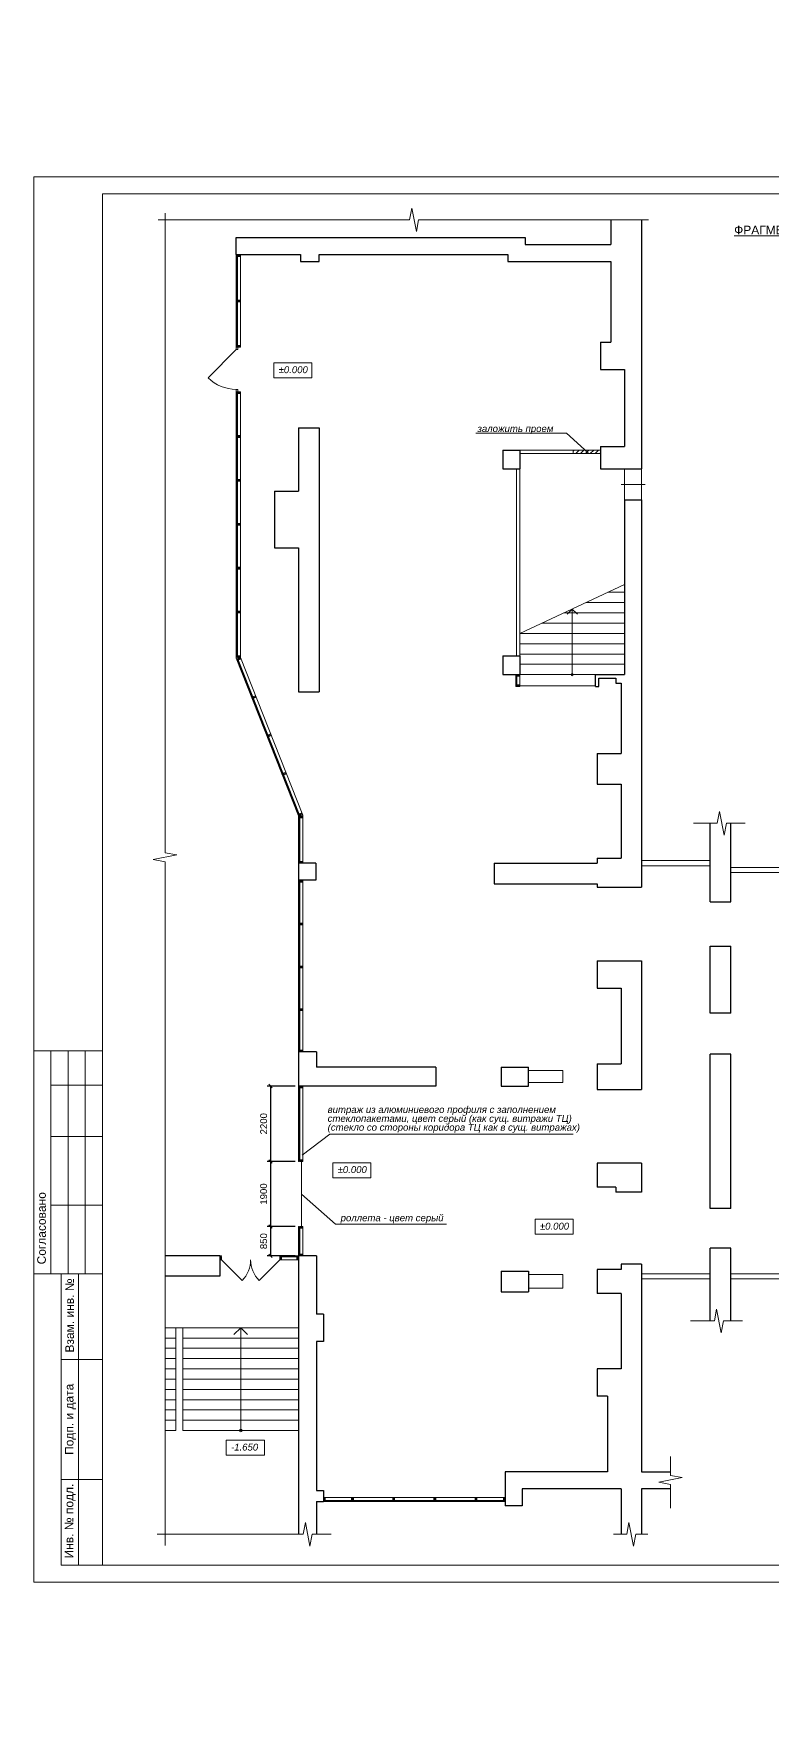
# Model space of a CAD drawing. Header units: metres. Extents: x -163 to 308, y -116 to 9.
# Drawn here: x 116.48 to 137.98, y -40.23 to 9.11 of the extents above; entities that cross this region are included whole.
import ezdxf
from ezdxf.enums import TextEntityAlignment as Align

# ---------------------------------------------------------------- set-up
doc = ezdxf.new("R2010")
doc.units = ezdxf.units.M
doc.header["$MEASUREMENT"] = 0
doc.linetypes.add('DGN Style 3', pattern=[20.175985, 14.411418, -5.764567])
doc.styles.get("Standard").update_dxf_attribs({"font": 'isocpeui.ttf', "width": 0.8})
doc.styles.add('Style-Arial', font='arial.ttf')
doc.styles.add('Style-Arial IF', font='ariali.ttf')
doc.dimstyles.get("Standard").update_dxf_attribs({"dimtxt": 0.18, "dimasz": 0.18, "dimexe": 0.18, "dimexo": 0.0625, "dimgap": 0.09, "dimtad": 0, "dimtih": 1, "dimtoh": 1, "dimdec": 4, "dimzin": 0, "dimdsep": 46, "dimtxsty": 'Standard', "dimcen": 0.09, "dimadec": 0, "dimazin": 0, "dimtfac": 1, "dimtdec": 4, "dimtofl": 0, "dimtmove": 0, "dimatfit": 3, "dimfxl": 1, "dimtolj": 1, "dimtzin": 0, "dimarcsym": 0})

# ---------------------------------------------------------------- blocks, each defined once
blk = doc.blocks.new('*U221')
at = {"color": 7, "linetype": 'Continuous', "lineweight": 13}
blk.add_line((0, 0.06), (0, -0.06), dxfattribs=at)
at = {"color": 7, "linetype": 'Continuous', "lineweight": 13, "flags": 128}
for points in [[(-0.025, 0.06), (0.025, 0.06), (0.025, -0.01), (-0.025, -0.01), (-0.025, 0.06)], [(-0.025, -0.05), (0.025, -0.05), (0.025, -0.06), (-0.025, -0.06), (-0.025, -0.05)]]:
    blk.add_lwpolyline(points, close=True, dxfattribs=at)
for points in [[(-0.015, -0.025), (-0.025, -0.025), (-0.025, -0.01), (0.025, -0.01), (0.025, -0.025), (0.015, -0.025)], [(0.015, -0.025), (0.015, -0.05), (-0.015, -0.05), (-0.015, -0.025)]]:
    blk.add_lwpolyline(points, dxfattribs=at)
blk = doc.blocks.new('*U183')
at = {"color": 5, "linetype": 'Continuous', "lineweight": 13}
blk.add_line((0, 0.06), (0, -0.06), dxfattribs=at)
at = {"color": 5, "linetype": 'Continuous', "lineweight": 13, "flags": 128}
for points in [[(-0.025, 0.06), (0.025, 0.06), (0.025, -0.01), (-0.025, -0.01), (-0.025, 0.06)], [(-0.025, -0.05), (0.025, -0.05), (0.025, -0.06), (-0.025, -0.06), (-0.025, -0.05)]]:
    blk.add_lwpolyline(points, close=True, dxfattribs=at)
for points in [[(-0.015, -0.025), (-0.025, -0.025), (-0.025, -0.01), (0.025, -0.01), (0.025, -0.025), (0.015, -0.025)], [(0.015, -0.025), (0.015, -0.05), (-0.015, -0.05), (-0.015, -0.025)]]:
    blk.add_lwpolyline(points, dxfattribs=at)
blk = doc.blocks.new('*U293')
at = {"color": 7, "linetype": 'Continuous', "lineweight": 0}
for p, q in [((0.013, 20.5), (0.013, 24.667)), ((10.013, -15), (16.513, -15)), ((10.013, -15.5), (16.513, -15.5)), ((10.013, -16), (16.513, -16)), ((10.013, -17.5), (16.513, -17.5)), ((10.013, -18), (16.513, -18)), ((10.013, -18.5), (16.513, -18.5)), ((10.013, -19), (16.513, -19)), ((10.013, -19.5), (16.513, -19.5)), ((0.013, -24.667), (0.013, -20.5))]:
    blk.add_line(p, q, dxfattribs=at)
at = {"color": 7, "linetype": 'Continuous', "lineweight": 13}
for p, q in [((-26.987, 20), (0.013, 20)), ((-26.987, 20), (-26.987, -20)), ((0.013, 20), (28.513, 20)), ((27.513, 20), (27.513, 19.3)), ((28.513, 20), (28.513, -20)), ((27.513, 19.3), (28.513, 19.3)), ((-28.987, -5), (-26.987, -5)), ((-28.987, -5), (-28.987, -11.5)), ((-28.487, -5), (-28.487, -11.5)), ((-27.987, -5), (-27.987, -11.5)), ((-27.487, -5), (-27.487, -11.5)), ((-28.487, -6), (-26.987, -6)), ((-28.487, -7.5), (-26.987, -7.5)), ((-28.487, -9.5), (-26.987, -9.5)), ((-28.987, -11.5), (-26.987, -11.5)), ((-28.187, -11.5), (-26.987, -11.5)), ((-27.687, -20), (-27.687, -11.5)), ((-28.187, -14), (-26.987, -14)), ((10.013, -14.5), (28.513, -14.5)), ((10.013, -14.5), (10.013, -20)), ((11.013, -14.5), (11.013, -17)), ((12.013, -14.5), (12.013, -20)), ((13.013, -14.5), (13.013, -17)), ((14.013, -14.5), (14.013, -20)), ((15.513, -14.5), (15.513, -20)), ((16.513, -14.5), (16.513, -20)), ((16.513, -15.5), (28.513, -15.5)), ((10.013, -16.5), (16.513, -16.5)), ((10.013, -17), (16.513, -17)), ((16.513, -17), (28.513, -17)), ((-28.187, -17.5), (-26.987, -17.5)), ((23.513, -17.5), (28.513, -17.5)), ((16.513, -18.5), (28.513, -18.5)), ((-27.426, -20), (0.013, -20)), ((0.013, -20), (28.513, -20))]:
    blk.add_line(p, q, dxfattribs=at)
at = {"color": 7, "linetype": 'Continuous', "lineweight": 0, "flags": 128}
blk.add_lwpolyline([(29.013, 20.5), (-28.987, 20.5), (-28.987, -20.5), (29.013, -20.5), (29.013, 20.5)], close=True, dxfattribs=at)
at = {"color": 7, "linetype": 'Continuous', "lineweight": 13, "flags": 128}
for points in [[(-26.987, -20), (-28.187, -20), (-28.187, -11.5)], [(23.513, -17), (23.513, -20)], [(25.013, -17), (25.013, -18.5)], [(26.513, -17), (26.513, -18.5)]]:
    blk.add_lwpolyline(points, dxfattribs=at)
at = {"color": 7, "linetype": 'Continuous', "lineweight": 0, "style": 'Style-Arial'}
for s, p in [('Согласовано', (-28.763, -10.173)), ('Взам. инв. №', (-27.945, -12.716)), ('Подп. и дата', (-27.957, -15.745)), ('Инв. № подл.', (-27.962, -18.713))]:
    blk.add_text(s, height=0.25002, rotation=90, dxfattribs=at).set_placement(p, align=Align.MIDDLE_CENTER)
for s, p in [('Изм.', (10.52, -16.735)), ('Кол.уч', (11.497, -16.735)), ('Лист', (12.536, -16.735)), ('№ док', (13.494, -16.735)), ('Подпись', (14.768, -16.735)), ('Дата', (16.024, -16.735)), ('Разработ.', (10.982, -17.231)), ('Стадия', (24.231, -17.225)), ('Лист', (25.776, -17.225)), ('Листов', (27.509, -17.225)), ('Провер.', (10.827, -17.729)), ('Гл. спец.', (10.893, -18.216)), ('ГАП', (10.514, -18.757)), ('Н. контр.', (10.888, -19.235)), ('ООО "НеваПроект"', (25.936, -19.211)), ('Утв.', (10.532, -19.702)), ('Формат А1', (26.169, -20.254))]:
    blk.add_text(s, height=0.25, dxfattribs=at).set_placement(p, align=Align.MIDDLE_CENTER)
blk = doc.blocks.new('_Oblique')
at = {"color": 0, "linetype": 'ByBlock', "lineweight": -2}
blk.add_line((0.5, 0.5), (-0.5, -0.5), dxfattribs=at)
blk = doc.blocks.new('*D312')
at = {"color": 0, "linetype": 'Continuous', "lineweight": -2, "transparency": 16777216}
for p, q in [((124.102, -21.584), (123.284, -21.584)), ((123.384, -21.584), (123.384, -23.784)), ((124.102, -23.784), (123.284, -23.784))]:
    blk.add_line(p, q, dxfattribs=at)
at = {"layer": 'Defpoints', "color": 0, "linetype": 'Continuous', "lineweight": 30, "transparency": 16777216}
for p in [(124.202, -21.584), (123.384, -23.784), (124.202, -23.784)]:
    blk.add_point(p, dxfattribs=at)
at = {"color": 0, "linetype": 'Continuous', "lineweight": -2, "transparency": 16777216, "xscale": 0.1, "yscale": 0.1, "zscale": 0.1}
for p, rotation in [((123.384, -21.584), 90), ((123.384, -23.784), 270)]:
    blk.add_blockref('_Oblique', p, dxfattribs=dict(at, rotation=rotation))
at = {"color": 0, "linetype": 'Continuous', "lineweight": 0, "transparency": 16777216, "insert": (123.182, -22.684), "char_height": 0.2, "attachment_point": 5, "rotation": 90, "style": 'Style-Arial'}
blk.add_mtext('\\A1;2200', dxfattribs=at)
blk = doc.blocks.new('*D311')
at = {"color": 0, "linetype": 'Continuous', "lineweight": -2, "transparency": 16777216}
for p, q in [((124.102, -23.784), (123.284, -23.784)), ((123.384, -23.784), (123.384, -25.684)), ((124.102, -25.684), (123.284, -25.684))]:
    blk.add_line(p, q, dxfattribs=at)
at = {"layer": 'Defpoints', "color": 0, "linetype": 'Continuous', "lineweight": 30, "transparency": 16777216}
for p in [(124.202, -23.784), (123.384, -25.684), (124.202, -25.684)]:
    blk.add_point(p, dxfattribs=at)
at = {"color": 0, "linetype": 'Continuous', "lineweight": -2, "transparency": 16777216, "xscale": 0.1, "yscale": 0.1, "zscale": 0.1}
for p, rotation in [((123.384, -23.784), 90), ((123.384, -25.684), 270)]:
    blk.add_blockref('_Oblique', p, dxfattribs=dict(at, rotation=rotation))
at = {"color": 0, "linetype": 'Continuous', "lineweight": 0, "transparency": 16777216, "insert": (123.182, -24.734), "char_height": 0.2, "attachment_point": 5, "rotation": 90, "style": 'Style-Arial'}
blk.add_mtext('\\A1;1900', dxfattribs=at)
blk = doc.blocks.new('*D313')
at = {"color": 0, "linetype": 'Continuous', "lineweight": -2, "transparency": 16777216}
for p, q in [((124.102, -25.684), (123.284, -25.684)), ((123.384, -25.684), (123.384, -26.534)), ((124.102, -26.534), (123.284, -26.534))]:
    blk.add_line(p, q, dxfattribs=at)
at = {"layer": 'Defpoints', "color": 0, "linetype": 'Continuous', "lineweight": 30, "transparency": 16777216}
for p in [(124.202, -25.684), (123.384, -26.534), (124.202, -26.534)]:
    blk.add_point(p, dxfattribs=at)
at = {"color": 0, "linetype": 'Continuous', "lineweight": -2, "transparency": 16777216, "xscale": 0.1, "yscale": 0.1, "zscale": 0.1}
for p, rotation in [((123.384, -25.684), 90), ((123.384, -26.534), 270)]:
    blk.add_blockref('_Oblique', p, dxfattribs=dict(at, rotation=rotation))
at = {"color": 0, "linetype": 'Continuous', "lineweight": 0, "transparency": 16777216, "insert": (123.182, -26.109), "char_height": 0.2, "attachment_point": 5, "rotation": 90, "style": 'Style-Arial'}
blk.add_mtext('\\A1;850', dxfattribs=at)

msp = doc.modelspace()

# ---------------------------------------------------------------- hatches: boundary and pattern name
at = {"linetype": 'Continuous', "lineweight": 0}
h = msp.add_hatch(dxfattribs=at)
h.set_pattern_fill('HATCH', color=5, style=0, pattern_type=2)
h.set_pattern_definition([(45, (132.59085, -3.1054), (-0.07071, 0.07071), [])])
h.paths.add_polyline_path([(133.00239215, -3.03355541), (132.20239215, -3.03355541), (132.20239215, -3.13355541), (133.00239215, -3.13355541)])

# ---------------------------------------------------------------- linework, layer by layer
at = {"lineweight": 30}
for p, q in [((133.30239215, 3.68257562), (133.30239215, 2.96644459)), ((134.20239215, 3.68257562), (134.20239215, -3.58355541)), ((122.38239215, 2.66644459), (122.38239215, 3.16644459)), ((122.38239215, 3.16644459), (130.80239215, 3.16644459)), ((130.80239215, 3.16644459), (130.80239215, 2.96644459)), ((130.80239215, 2.96644459), (133.30239215, 2.96644459)), ((122.38239215, 2.66644459), (124.25239215, 2.66644459)), ((124.25239215, 2.66644459), (124.25239215, 2.46644459)), ((124.80239215, 2.46644459), (124.80239215, 2.66644459)), ((124.80239215, 2.66644459), (130.30239215, 2.66644459)), ((130.30239215, 2.66644459), (130.30239215, 2.46644459)), ((124.25239215, 2.46644459), (124.80239215, 2.46644459)), ((130.30239215, 2.46644459), (133.30239215, 2.46644459)), ((133.30239215, 2.46644459), (133.30239215, 0.11644459)), ((133.00239215, 0.11644459), (133.30239215, 0.11644459)), ((133.00239215, 0.11644459), (133.00239215, -0.68355541)), ((133.00239215, -0.68355541), (133.70239215, -0.68355541)), ((133.70239215, -0.68355541), (133.70239215, -2.93355541)), ((124.20239215, -2.38355541), (124.80239215, -2.38355541)), ((124.20239215, -2.38355541), (124.20239215, -4.23355541)), ((124.80239215, -2.38355541), (124.80239215, -10.08355541)), ((133.00239215, -2.93355541), (133.70239215, -2.93355541)), ((133.00239215, -2.93355541), (133.00239215, -3.58355541)), ((130.15239215, -3.03355541), (130.65239215, -3.03355541)), ((130.15239215, -3.03355541), (130.15239215, -3.58355541)), ((130.65239215, -3.03355541), (130.65239215, -3.58355541)), ((130.15239215, -3.58355541), (130.65239215, -3.58355541)), ((133.00239215, -3.58355541), (134.20239215, -3.58355541)), ((123.50239215, -4.23355541), (124.20239215, -4.23355541)), ((123.50239215, -4.23355541), (123.50239215, -5.88355541)), ((133.70239215, -4.48355541), (133.70239215, -9.58355541)), ((133.70239215, -4.48355541), (134.20239215, -4.48355541)), ((134.20239215, -4.48355541), (134.20239215, -15.78355541)), ((123.50239215, -5.88355541), (124.20239215, -5.88355541)), ((124.20239215, -5.88355541), (124.20239215, -10.08355541)), ((130.15239215, -9.03355541), (130.65239215, -9.03355541)), ((130.15239215, -9.03355541), (130.15239215, -9.58355541)), ((130.65239215, -9.03355541), (130.65239215, -9.58355541)), ((130.15239215, -9.58355541), (130.65239215, -9.58355541)), ((132.85239215, -9.58355541), (133.70239215, -9.58355541)), ((133.45239215, -9.68355541), (133.45239215, -9.83355541)), ((133.60239215, -9.83355541), (133.60239215, -11.88355541)), ((124.20239215, -10.08355541), (124.80239215, -10.08355541)), ((132.90239215, -11.88355541), (133.60239215, -11.88355541)), ((132.90239215, -11.88355541), (132.90239215, -12.78355541)), ((132.90239215, -12.78355541), (133.60239215, -12.78355541)), ((133.60239215, -12.78355541), (133.60239215, -14.93355541)), ((136.20239215, -16.20855541), (136.20239215, -13.92047393)), ((136.80239215, -16.20855541), (136.80239215, -13.92047393)), ((124.20239215, -15.08355541), (124.20239215, -15.58355541)), ((124.70239215, -15.08355541), (124.20239215, -15.08355541)), ((124.70239215, -15.08355541), (124.70239215, -15.58355541)), ((129.90239215, -15.08355541), (132.90239215, -15.08355541)), ((129.90239215, -15.08355541), (129.90239215, -15.68355541)), ((132.90239215, -14.93355541), (133.60239215, -14.93355541)), ((132.90239215, -14.93355541), (132.90239215, -15.08355541)), ((124.70239215, -15.58355541), (124.20239215, -15.58355541)), ((129.90239215, -15.68355541), (132.90239215, -15.68355541)), ((132.90239215, -15.68355541), (132.90239215, -15.78355541)), ((132.90239215, -15.78355541), (134.20239215, -15.78355541)), ((136.20239215, -19.45855541), (136.20239215, -17.50855541)), ((136.80239215, -19.45855541), (136.80239215, -17.50855541)), ((132.90239215, -17.93355541), (134.20239215, -17.93355541)), ((132.90239215, -17.93355541), (132.90239215, -18.73355541)), ((134.20239215, -17.93355541), (134.20239215, -21.68355541)), ((132.90239215, -18.73355541), (133.60239215, -18.73355541)), ((133.60239215, -18.73355541), (133.60239215, -20.93355541)), ((136.80239215, -19.45855541), (136.20239215, -19.45855541)), ((124.72239215, -20.58355541), (124.20239215, -20.58355541)), ((124.20239215, -20.58355541), (124.20239215, -21.58355541)), ((124.72239215, -20.58355541), (124.72239215, -21.03355541)), ((136.80239215, -20.65855541), (136.20239215, -20.65855541)), ((136.20239215, -25.15855541), (136.20239215, -20.65855541)), ((136.80239215, -25.15855541), (136.80239215, -20.65855541)), ((128.20239215, -21.03355541), (124.72239215, -21.03355541)), ((128.20239215, -21.03355541), (128.20239215, -21.58355541)), ((130.10239215, -21.03355541), (130.90239215, -21.03355541)), ((130.10239215, -21.03355541), (130.10239215, -21.58355541)), ((132.90239215, -20.93355541), (133.60239215, -20.93355541)), ((132.90239215, -20.93355541), (132.90239215, -21.58355541)), ((128.20239215, -21.58355541), (124.20239215, -21.58355541)), ((130.10239215, -21.58355541), (130.90239215, -21.58355541)), ((132.90239215, -21.58355541), (132.90239215, -21.68355541)), ((132.90239215, -21.68355541), (134.20239215, -21.68355541)), ((132.90239215, -23.83355541), (132.90239215, -24.53355541)), ((134.20239215, -23.83355541), (132.90239215, -23.83355541)), ((134.20239215, -23.83355541), (134.20239215, -24.68355541)), ((133.45239215, -24.53355541), (132.90239215, -24.53355541)), ((133.45239215, -24.53355541), (133.45239215, -24.68355541)), ((133.60239215, -24.68355541), (133.45239215, -24.68355541)), ((136.80239215, -25.15855541), (136.20239215, -25.15855541)), ((124.72239215, -26.53355541), (124.20239215, -26.53355541)), ((124.20239215, -26.53355541), (124.20239215, -34.66018)), ((124.72239215, -26.53355541), (124.72239215, -28.23355541)), ((136.20239215, -28.43572534), (136.20239215, -26.30855541)), ((136.80239215, -26.30855541), (136.20239215, -26.30855541)), ((136.80239215, -28.43572534), (136.80239215, -26.30855541)), ((130.10239215, -26.98355541), (130.10239215, -27.58355541)), ((130.10239215, -26.98355541), (130.90239215, -26.98355541)), ((130.90239215, -26.98355541), (130.90239215, -27.58355541)), ((133.60239215, -26.93355541), (132.90239215, -26.93355541)), ((132.90239215, -26.93355541), (132.90239215, -27.63355541)), ((133.60239215, -26.78355541), (133.60239215, -26.93355541)), ((134.20239215, -26.78355541), (134.20239215, -32.83355541)), ((130.10239215, -27.58355541), (130.90239215, -27.58355541)), ((133.60239215, -27.63355541), (132.90239215, -27.63355541)), ((133.60239215, -27.63355541), (133.60239215, -29.83355541)), ((124.92239215, -28.23355541), (124.72239215, -28.23355541)), ((124.92239215, -28.23355541), (124.92239215, -29.03355541)), ((124.92239215, -29.03355541), (124.72239215, -29.03355541)), ((124.72239215, -29.03355541), (124.72239215, -33.38355541)), ((133.60239215, -29.83355541), (132.90239215, -29.83355541)), ((133.20239215, -30.63355541), (132.90239215, -30.63355541)), ((133.20239215, -30.63355541), (133.20239215, -32.83355541)), ((133.20239215, -32.83355541), (130.22239215, -32.83355541)), ((130.22239215, -32.83355541), (130.22239215, -33.83355541)), ((134.20239215, -32.83355541), (135.04158097, -32.83355541)), ((130.72239215, -33.33355541), (130.72239215, -33.83355541)), ((133.60239215, -33.33355541), (130.72239215, -33.33355541)), ((135.04158097, -33.33355541), (134.20239215, -33.33355541)), ((124.72239215, -33.70355541), (124.72239215, -34.66018)), ((124.72239215, -33.70355541), (124.92239215, -33.70355541)), ((130.72239215, -33.83355541), (130.22239215, -33.83355541))]:
    msp.add_line(p, q, dxfattribs=at)
at = {"lineweight": 0}
for p, q in [((122.38239215, 2.66644459), (122.38239215, -0.03355541)), ((122.50239215, 2.66644459), (122.50239215, -0.03355541)), ((122.38239215, -1.33355541), (122.38239215, -9.1064318)), ((122.50239215, -1.33355541), (122.50239215, -9.08355541)), ((133.60239215, -4.03355541), (134.30239215, -4.03355541)), ((130.65239215, -8.38355541), (133.70239215, -6.95659238)), ((133.2172799, -7.18355541), (133.70239215, -7.18355541)), ((131.93483602, -7.78355541), (133.70239215, -7.78355541)), ((132.02709553, -7.82037051), (132.17739215, -7.67007389)), ((132.17739215, -9.58355541), (132.17739215, -7.67007389)), ((132.32768877, -7.82037051), (132.17739215, -7.67007389)), ((132.57605796, -7.48355541), (133.70239215, -7.48355541)), ((130.65239215, -8.38355541), (133.70239215, -8.38355541)), ((131.29361409, -8.08355541), (133.70239215, -8.08355541)), ((130.65239215, -8.68355541), (133.70239215, -8.68355541)), ((122.38239215, -9.1064318), (124.20239215, -13.7064318)), ((122.50239215, -9.08355541), (124.32239215, -13.68355541)), ((130.65239215, -8.98355541), (133.70239215, -8.98355541)), ((130.65239215, -9.28355541), (133.70239215, -9.28355541)), ((130.65239215, -9.58355541), (133.70239215, -9.58355541)), ((124.20239215, -15.08355541), (124.20239215, -13.7064318)), ((124.32239215, -15.08355541), (124.32239215, -13.68355541)), ((124.20239215, -15.58355541), (124.20239215, -20.58355541)), ((124.32239215, -15.58355541), (124.32239215, -20.58355541)), ((122.31572069, -28.83185213), (122.51401742, -28.63355541)), ((122.51401742, -31.63355541), (122.51401742, -28.63355541)), ((122.71231414, -28.83185213), (122.51401742, -28.63355541))]:
    msp.add_line(p, q, dxfattribs=at)
at = {"color": 5, "linetype": 'Continuous', "lineweight": 13}
msp.add_line((122.38239215, -0.10355541), (121.56214828, -0.92379928), dxfattribs=at)
at = {"lineweight": 13}
for p, q in [((130.65239215, -3.03355541), (132.20239215, -3.03355541)), ((130.65239215, -3.13355541), (132.20239215, -3.13355541)), ((132.20239215, -3.03355541), (132.20239215, -3.13355541)), ((130.55239215, -3.58355541), (130.55239215, -9.03355541)), ((130.65239215, -3.58355541), (130.65239215, -9.03355541)), ((136.20239215, -15.00855541), (134.20239215, -15.00855541)), ((136.20239215, -15.15855541), (134.20239215, -15.15855541)), ((139.35239215, -15.20855541), (136.80239215, -15.20855541)), ((139.35239215, -15.35855541), (136.80239215, -15.35855541)), ((136.20239215, -27.05855541), (134.20239215, -27.05855541)), ((139.10239215, -27.05855541), (136.80239215, -27.05855541)), ((136.20239215, -27.20855541), (134.20239215, -27.20855541)), ((139.10239215, -27.20855541), (136.80239215, -27.20855541))]:
    msp.add_line(p, q, dxfattribs=at)
at = {"color": 7, "linetype": 'Continuous', "lineweight": 0}
msp.add_line((132.20239215, -3.03355541), (133.00239215, -3.03355541), dxfattribs=at)
at = {"color": 7, "linetype": 'DGN Style 3', "lineweight": 13}
msp.add_line((130.65239215, -9.90855541), (132.85239215, -9.90855541), dxfattribs=at)
at = {"color": 7, "linetype": 'Continuous', "lineweight": 30}
for p, q in [((136.20239215, -16.20855541), (136.80239215, -16.20855541)), ((136.20239215, -17.50855541), (136.80239215, -17.50855541)), ((130.90239215, -21.58355541), (130.90239215, -21.03355541)), ((134.20239215, -24.68355541), (133.60239215, -24.68355541)), ((134.20239215, -26.78355541), (133.60239215, -26.78355541))]:
    msp.add_line(p, q, dxfattribs=at)
at = {"color": 5, "linetype": 'Continuous', "lineweight": 0}
for p, q in [((124.20239215, -21.58355541), (124.20239215, -23.73355541)), ((124.32239215, -21.58355541), (124.32239215, -23.73355541)), ((124.3050921, -23.60225715), (125.11036493, -22.98464334)), ((125.11036493, -22.98464334), (132.20585803, -22.98464334)), ((124.28739215, -24.73355541), (125.28009687, -25.6121461)), ((125.28009687, -25.6121461), (128.5116463, -25.6121461)), ((124.20239215, -25.73355541), (124.20239215, -26.53355541)), ((124.32239215, -25.73355541), (124.32239215, -26.53355541))]:
    msp.add_line(p, q, dxfattribs=at)
at = {"color": 5, "linetype": 'DGN Style 3', "lineweight": 13}
msp.add_line((124.28739215, -23.78355541), (124.28739215, -25.68355541), dxfattribs=at)
at = {"linetype": 'Continuous', "lineweight": 30}
for p, q in [((121.90239215, -26.53355541), (120.30656618, -26.53355541)), ((121.90239215, -26.53355541), (121.90239215, -27.13355541)), ((121.90239215, -27.13355541), (120.30656618, -27.13355541)), ((133.60239215, -33.33355541), (133.60239215, -34.66018)), ((134.20239215, -33.33355541), (134.20239215, -34.66018))]:
    msp.add_line(p, q, dxfattribs=at)
at = {"linetype": 'Continuous', "lineweight": 13}
for p, q in [((121.95239215, -26.65355541), (122.55343291, -27.25459617)), ((123.65239215, -26.65355541), (123.05135139, -27.25459617)), ((124.20239215, -28.63355541), (120.30656618, -28.63355541)), ((120.62564269, -28.63355541), (120.62564269, -31.63355541)), ((120.82564269, -28.63355541), (120.82564269, -31.63355541)), ((120.62564269, -31.63355541), (120.30656618, -31.63355541)), ((124.20239215, -31.63355541), (120.82564269, -31.63355541))]:
    msp.add_line(p, q, dxfattribs=at)
at = {"linetype": 'Continuous', "lineweight": 0}
for p, q in [((120.62564269, -28.93355541), (120.30656618, -28.93355541)), ((124.20239215, -28.93355541), (120.82564269, -28.93355541)), ((120.62564269, -29.23355541), (120.30656618, -29.23355541)), ((120.62564269, -29.53355541), (120.30656618, -29.53355541)), ((124.20239215, -29.23355541), (120.82564269, -29.23355541)), ((124.20239215, -29.53355541), (120.82564269, -29.53355541)), ((120.62564269, -29.83355541), (120.30656618, -29.83355541)), ((124.20239215, -29.83355541), (120.82564269, -29.83355541)), ((120.62564269, -30.13355541), (120.30656618, -30.13355541)), ((120.62564269, -30.43355541), (120.30656618, -30.43355541)), ((124.20239215, -30.13355541), (120.82564269, -30.13355541)), ((124.20239215, -30.43355541), (120.82564269, -30.43355541)), ((120.62564269, -30.73355541), (120.30656618, -30.73355541)), ((120.62564269, -31.03355541), (120.30656618, -31.03355541)), ((124.20239215, -30.73355541), (120.82564269, -30.73355541)), ((124.20239215, -31.03355541), (120.82564269, -31.03355541)), ((120.62564269, -31.33355541), (120.30656618, -31.33355541)), ((124.20239215, -31.33355541), (120.82564269, -31.33355541))]:
    msp.add_line(p, q, dxfattribs=at)
at = {"lineweight": 0, "flags": 128}
for points in [[(120.10744732, 3.68257562), (127.43431658, 3.68257562), (127.50065983, 4.02481277), (127.63334635, 3.34033846), (127.6996896, 3.68257562), (134.39816287, 3.68257562)], [(120.30656618, -34.98931132), (120.30656618, -15.04340358), (119.96432902, -14.97706032), (120.64880333, -14.84437381), (120.30656618, -14.77803055), (120.30656618, 3.87417871)], [(135.71146776, -13.92047393), (136.40758317, -13.92047393), (136.47392642, -13.57823677), (136.60661294, -14.26271108), (136.67295619, -13.92047393), (137.22513063, -13.92047393)], [(135.62630464, -28.43572534), (136.32242005, -28.43572534), (136.38876331, -28.09348819), (136.52144982, -28.7779625), (136.58779308, -28.43572534), (137.13996751, -28.43572534)], [(135.04158097, -33.90137387), (135.04158097, -33.20525846), (134.69934381, -33.13891521), (135.38381812, -33.00622869), (135.04158097, -32.93988544), (135.04158097, -32.387711)], [(120.07569895, -34.66018), (124.3338429, -34.66018), (124.40018616, -34.31794285), (124.53287267, -35.00241716), (124.59921593, -34.66018), (125.15139037, -34.66018)], [(133.38332322, -34.66018), (133.76654553, -34.66018), (133.83288878, -34.31794285), (133.9655753, -35.00241716), (134.03191855, -34.66018), (134.3851064, -34.66018)]]:
    msp.add_lwpolyline(points, dxfattribs=at)
for points in [[(122.39239215, 2.62644459), (122.41739215, 2.62644459), (122.41739215, 0.00644459), (122.39239215, 0.00644459), (122.39239215, 2.62644459)], [(122.39239215, -1.37355541), (122.41739215, -1.37355541), (122.41739215, -9.04355541), (122.39239215, -9.04355541), (122.39239215, -1.37355541)], [(133.70239215, -4.48355541), (134.20239215, -4.48355541), (134.20239215, -3.58355541), (133.70239215, -3.58355541), (133.70239215, -4.48355541)], [(122.4148232, -9.16121929), (122.4380698, -9.15202172), (124.22022129, -13.65636064), (124.19697468, -13.66555821), (122.4148232, -9.16121929)], [(130.53239215, -9.58355541), (130.65239215, -9.58355541), (130.65239215, -9.93355541), (130.53239215, -9.93355541), (130.53239215, -9.58355541)], [(130.54239215, -9.62355541), (130.56739215, -9.62355541), (130.56739215, -9.89355541), (130.54239215, -9.89355541), (130.54239215, -9.62355541)], [(124.21239215, -13.7464318), (124.23739215, -13.7464318), (124.23739215, -15.04355541), (124.21239215, -15.04355541), (124.21239215, -13.7464318)], [(124.21239215, -15.62355541), (124.23739215, -15.62355541), (124.23739215, -20.54355541), (124.21239215, -20.54355541), (124.21239215, -15.62355541)], [(130.22239215, -33.58355541), (124.92239215, -33.58355541), (124.92239215, -33.70355541), (130.22239215, -33.70355541), (130.22239215, -33.58355541)], [(124.96239215, -33.66855541), (124.96239215, -33.69355541), (130.18239215, -33.69355541), (130.18239215, -33.66855541), (124.96239215, -33.66855541)]]:
    msp.add_lwpolyline(points, close=True, dxfattribs=at)
at = {"color": 5, "linetype": 'Continuous', "lineweight": 13, "flags": 128}
for points in [[(122.38239215, -0.03355541), (122.43239215, -0.03355541), (122.43239215, -0.10355541), (122.38239215, -0.10355541), (122.38239215, -0.03355541)], [(122.38239215, -1.26355541), (122.43239215, -1.26355541), (122.43239215, -1.33355541), (122.38239215, -1.33355541), (122.38239215, -1.26355541)], [(132.20239215, -3.03355541), (132.20239215, -3.13355541), (133.00239215, -3.13355541), (133.00239215, -3.03355541), (132.20239215, -3.03355541)]]:
    msp.add_lwpolyline(points, close=True, dxfattribs=at)
at = {"color": 7, "linetype": 'Continuous', "lineweight": 0, "flags": 128}
for points in [[(123.47612919, -0.4901667), (124.58938207, -0.4901667), (124.58938207, -0.92768766), (123.47612919, -0.92768766), (123.47612919, -0.4901667)], [(125.19648479, -23.82005421), (126.30973767, -23.82005421), (126.30973767, -24.25757517), (125.19648479, -24.25757517), (125.19648479, -23.82005421)], [(131.094024, -25.47084426), (132.20727688, -25.47084426), (132.20727688, -25.90836522), (131.094024, -25.90836522), (131.094024, -25.47084426)], [(130.90239215, -26.98355541), (130.90239215, -26.98355541), (130.90239215, -27.58355541), (130.90239215, -27.58355541), (130.90239215, -26.98355541)], [(122.08888589, -31.91585658), (123.20213877, -31.91585658), (123.20213877, -32.35337754), (122.08888589, -32.35337754), (122.08888589, -31.91585658)]]:
    msp.add_lwpolyline(points, close=True, dxfattribs=at)
at = {"color": 5, "linetype": 'Continuous', "lineweight": 0, "flags": 128}
msp.add_lwpolyline([(129.36440836, -2.53847525), (132.01179884, -2.53847525), (132.64526022, -3.11870324)], dxfattribs=at)
for points in [[(133.00239215, -3.03355541), (132.20239215, -3.03355541), (132.20239215, -3.13355541), (133.00239215, -3.13355541), (133.00239215, -3.03355541)], [(124.21239215, -21.62355541), (124.23739215, -21.62355541), (124.23739215, -23.74355541), (124.21239215, -23.74355541), (124.21239215, -21.62355541)], [(124.21239215, -25.72355541), (124.23739215, -25.72355541), (124.23739215, -26.49355541), (124.21239215, -26.49355541), (124.21239215, -25.72355541)]]:
    msp.add_lwpolyline(points, close=True, dxfattribs=at)
at = {"lineweight": 30, "flags": 128}
for points in [[(132.85239215, -9.93355541), (132.85239215, -9.58355541)], [(132.95239215, -9.68355541), (133.45239215, -9.68355541)], [(132.95239215, -9.93355541), (132.95239215, -9.68355541)], [(133.45239215, -9.83355541), (133.60239215, -9.83355541)], [(132.85239215, -9.93355541), (132.95239215, -9.93355541)], [(132.90239215, -29.83355541), (132.90239215, -30.63355541)], [(124.72239215, -33.38355541), (124.92239215, -33.38355541), (124.92239215, -33.70355541)]]:
    msp.add_lwpolyline(points, dxfattribs=at)
at = {"color": 7, "linetype": 'DGN Style 3', "lineweight": 13, "flags": 128}
for points in [[(130.90239215, -21.13355541), (130.90239215, -21.48355541), (131.90239215, -21.48355541), (131.90239215, -21.13355541), (130.90239215, -21.13355541)], [(130.90239215, -27.08355541), (130.90239215, -27.48355541), (131.90239215, -27.48355541), (131.90239215, -27.08355541), (130.90239215, -27.08355541)]]:
    msp.add_lwpolyline(points, close=True, dxfattribs=at)
at = {"linetype": 'Continuous', "lineweight": 0, "flags": 128}
for points in [[(123.65239215, -26.53355541), (124.20239215, -26.53355541), (124.20239215, -26.65355541), (123.65239215, -26.65355541), (123.65239215, -26.53355541)], [(123.69239215, -26.54355541), (124.16239215, -26.54355541), (124.16239215, -26.56855541), (123.69239215, -26.56855541), (123.69239215, -26.54355541)]]:
    msp.add_lwpolyline(points, close=True, dxfattribs=at)
at = {"lineweight": 0}
for centre, radius in [((132.17739215, -9.58355541), 0.0331044), ((122.51401742, -31.63355541), 0.0404966)]:
    msp.add_circle(centre, radius, dxfattribs=at)
at = {"color": 5, "linetype": 'Continuous', "lineweight": 0}
msp.add_arc((122.38239215, -0.10355541), 1.16, 225, 270, dxfattribs=at)
at = {"linetype": 'Continuous', "lineweight": 0}
for centre, start, end in [((121.95239215, -26.65355541), 315, 0), ((123.65239215, -26.65355541), 180, 225)]:
    msp.add_arc(centre, 0.85, start, end, dxfattribs=at)

# ---------------------------------------------------------------- block references
at = {"color": 7, "linetype": 'Continuous', "lineweight": 13}
msp.add_blockref('*U293', (145.46856724, -15.55985294), dxfattribs=at)
for p, rotation in [((122.4424281, 2.64147449), 270), ((122.4424281, 1.31647449), 270), ((122.4424281, -0.00852551), 270), ((122.4424281, -1.35852551), 270), ((122.4424281, -2.63852551), 270), ((122.4424281, -3.91852551), 270), ((122.4424281, -5.19852551), 270), ((122.4424281, -6.47852551), 270), ((122.4424281, -7.75852551), 270), ((122.4424281, -9.05852551), 270), ((122.4558203, -9.12883516), 291.5863362491016), ((130.5924281, -9.60852551), 270), ((122.89730367, -10.24467226), 291.5863362491016), ((130.5924281, -9.90852551), 270), ((123.33878704, -11.36050935), 291.5863362491016), ((123.78027042, -12.47634645), 291.5863362491016), ((124.24900886, -13.66107), 291.5863362491016), ((124.2624281, -13.73140191), 270), ((124.2624281, -15.05852551), 270), ((124.2624281, -15.60852551), 270), ((124.2624281, -16.85852551), 270), ((124.2624281, -18.10852551), 270), ((124.2624281, -19.35852551), 270), ((124.2624281, -20.55852551), 270), ((121.92742205, -26.59359136), 180), ((123.67742205, -26.59359136), 180), ((124.17742205, -26.59359136), 180), ((124.94736225, -33.64351946), 359.9999999999999), ((125.77236225, -33.64351946), 359.9999999999999), ((126.97236225, -33.64351946), 359.9999999999999)]:
    msp.add_blockref('*U221', p, dxfattribs=dict(at, rotation=rotation))
at = {"color": 5, "linetype": 'Continuous', "lineweight": 13, "rotation": 270}
for p in [(124.2624281, -21.60852551), (124.2624281, -23.75852551), (124.2624281, -25.70852551), (124.2624281, -26.50852551)]:
    msp.add_blockref('*U183', p, dxfattribs=at)
at = {"color": 7, "linetype": 'Continuous', "lineweight": 13, "extrusion": (0, 0, -1), "rotation": 359.9999999999999}
for p in [(-128.17242205, -33.64351946), (-129.37242205, -33.64351946), (-130.19742205, -33.64351946)]:
    msp.add_blockref('*U221', p, dxfattribs=at)

# ---------------------------------------------------------------- texts
at = {"color": 7, "linetype": 'Continuous', "lineweight": 13, "style": 'Style-Arial'}
msp.add_text('%%uФРАГМЕНТ ПЛАНА 1 ЭТАЖА, М 1:100. МОНТАЖ.%%U', height=0.25, dxfattribs=at).set_placement((136.89989447, 3.51076541), align=Align.TOP_LEFT)
at = {"color": 7, "linetype": 'Continuous', "lineweight": 0, "style": 'Style-Arial IF'}
for s, p in [('±0.000', (123.6174201, -0.59100161)), ('±0.000', (125.33777571, -23.92088912)), ('±0.000', (131.23531491, -25.57167917)), ('-1.650', (122.2301768, -32.01669149))]:
    msp.add_text(s, height=0.2, dxfattribs=at).set_placement(p, align=Align.TOP_LEFT)
at = {"color": 5, "linetype": 'Continuous', "lineweight": 0, "style": 'Style-Arial IF'}
for s, p in [('заложить проем', (129.41520479, -2.30817857)), ('роллета - цвет серый', (125.42651011, -25.32950927))]:
    msp.add_text(s, height=0.2, dxfattribs=at).set_placement(p, align=Align.TOP_LEFT)
at = {"color": 5, "linetype": 'Continuous', "lineweight": 0, "insert": (125.0476164, -22.17037066), "char_height": 0.2, "attachment_point": 1, "line_spacing_factor": 0.776524, "style": 'Style-Arial IF'}
msp.add_mtext('витраж из алюминиевого профиля с заполнением\\Pстеклопакетами, цвет серый (как сущ. витражи ТЦ)\\P(стекло со стороны коридора ТЦ как в сущ. витражах)', dxfattribs=at)

# ---------------------------------------------------------------- dimensions: what is measured, and where the dimension line sits
at = {"color": 5, "linetype": 'Continuous', "lineweight": 0}
for base, p1, p2, picture, middle in [((123.38365028, -23.78355541), (124.20239215, -21.58355541), (124.20239215, -23.78355541), '*D312', (123.18153569, -22.68355541)), ((123.38365028, -25.68355541), (124.20239215, -23.78355541), (124.20239215, -25.68355541), '*D311', (123.18153569, -24.73355541)), ((123.38365028, -26.53355541), (124.20239215, -25.68355541), (124.20239215, -26.53355541), '*D313', (123.18153569, -26.10855541))]:
    dim = msp.add_linear_dim(base=base, p1=p1, p2=p2, angle=270, dimstyle='Standard', override={"dimtxt": 0.2, "dimasz": 0.1, "dimexe": 0.1, "dimexo": 0.1, "dimgap": 0.1, "dimtad": 1, "dimtih": 0, "dimtoh": 0, "dimlfac": 1000, "dimzin": 11, "dimtxsty": 'Style-Arial', "dimblk": 'Oblique', "dimtzin": 11}, dxfattribs=at)
    dim.commit()
    dim.dimension.update_dxf_attribs({"geometry": picture, "text_midpoint": middle})

doc.saveas('drawing.dxf')
